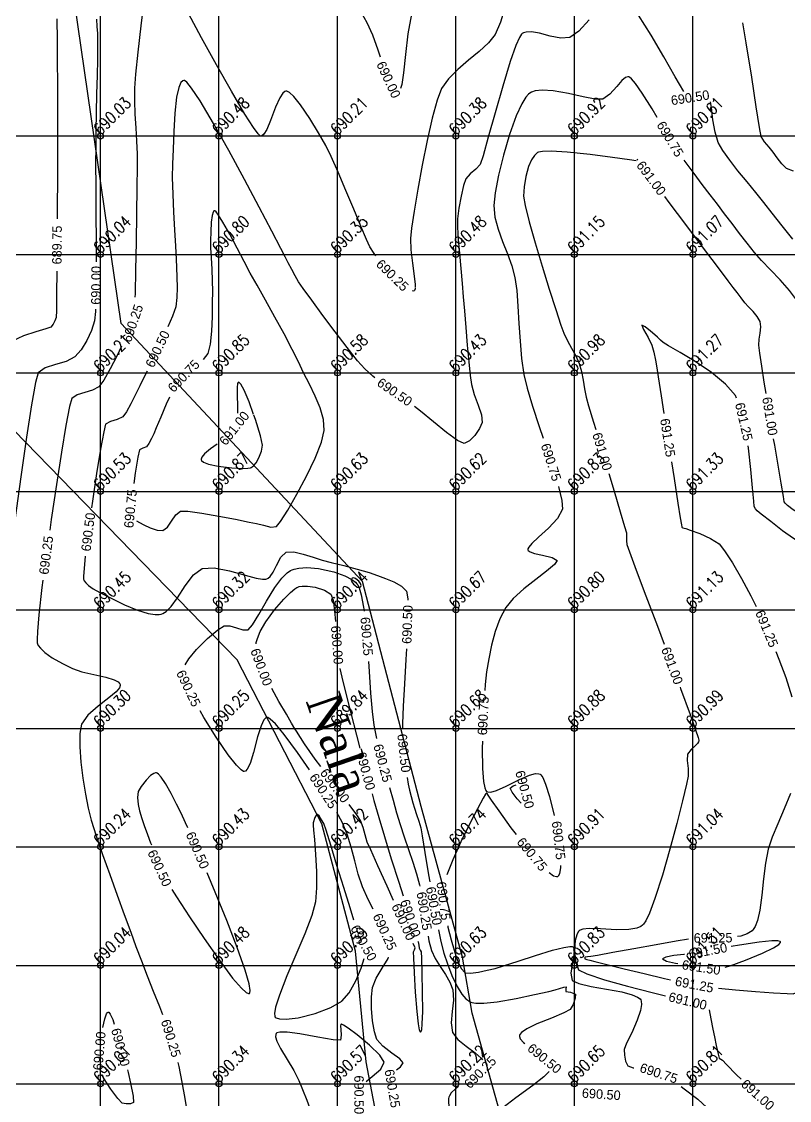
# Model space of a CAD drawing. Header units: millimetres. Extents: x 708400 to 708940, y 1331410 to 1331890.
# Drawn here: x 708616.67 to 708649.08, y 1331649.3 to 1331694.83 of the extents above; entities that cross this region are included whole.
import ezdxf

# ---------------------------------------------------------------- set-up
doc = ezdxf.new("R2010")
doc.units = ezdxf.units.MM
doc.header["$PDMODE"] = 32
doc.header["$PDSIZE"] = 0.25
for name, color, linetype in [('BLOCK LEVELS', 251, 'Continuous'), ('CONT-MJR', 210, 'Continuous'), ('CONT-MNR', 90, 'Continuous'), ('grid', 4, 'Continuous'), ('nala', 190, 'Continuous'), ('TEXT', 7, 'Continuous')]:
    doc.layers.add(name, color=color, linetype=linetype)
doc.styles.add('RS', font='romans.shx', dxfattribs={"height": 5})
doc.styles.add('TR', font='times.ttf')

msp = doc.modelspace()

# ---------------------------------------------------------------- linework, layer by layer
at = {"layer": 'BLOCK LEVELS', "color": 251}
for p in [(708620, 1331690, 690.028), (708625, 1331690, 690.481), (708630, 1331690, 690.208), (708635, 1331690, 690.385), (708640, 1331690, 690.916), (708645, 1331690, 690.613), (708620, 1331685, 690.036), (708625, 1331685, 690.804), (708630, 1331685, 690.348), (708635, 1331685, 690.478), (708640, 1331685, 691.155), (708645, 1331685, 691.074), (708620, 1331680, 690.214), (708625, 1331680, 690.846), (708630, 1331680, 690.577), (708635, 1331680, 690.433), (708640, 1331680, 690.978), (708645, 1331680, 691.266), (708620, 1331675, 690.529), (708625, 1331675, 690.869), (708630, 1331675, 690.63), (708635, 1331675, 690.618), (708640, 1331675, 690.828), (708645, 1331675, 691.328), (708620, 1331670, 690.452), (708625, 1331670, 690.32), (708630, 1331670, 690.044), (708635, 1331670, 690.674), (708640, 1331670, 690.798), (708645, 1331670, 691.135), (708620, 1331665, 690.297), (708625, 1331665, 690.247), (708630, 1331665, 689.835), (708635, 1331665, 690.679), (708640, 1331665, 690.884), (708645, 1331665, 690.995), (708620, 1331660, 690.245), (708625, 1331660, 690.427), (708630, 1331660, 690.415), (708635, 1331660, 690.735), (708640, 1331660, 690.909), (708645, 1331660, 691.036), (708620, 1331655, 690.042), (708625, 1331655, 690.48), (708630, 1331655, 690.585), (708635, 1331655, 690.629), (708640, 1331655, 690.827), (708645, 1331655, 691.508), (708620, 1331650, 690.014), (708625, 1331650, 690.34), (708630, 1331650, 690.574), (708635, 1331650, 690.221), (708640, 1331650, 690.651), (708645, 1331650, 690.814)]:
    msp.add_point(p, dxfattribs=at)
at = {"layer": 'CONT-MJR', "flags": 128}
for points, elevation in [([(708631.824, 1331693.323), (708631.724, 1331693.626), (708631.499, 1331694.256), (708631.261, 1331694.772), (708630.998, 1331695.228)], 690), ([(708633.124, 1331695.145), (708632.975, 1331694.316), (708632.875, 1331693.444), (708632.791, 1331692.657), (708632.713, 1331692.175), (708632.657, 1331692.005)], 690), ([(708644.614, 1331691.876), (708644.252, 1331692.494), (708643.772, 1331693.339), (708643.238, 1331694.257), (708642.712, 1331695.102)], 690.5), ([(708619.832, 1331694.931), (708619.848, 1331694.626), (708619.867, 1331694.321), (708619.878, 1331694.031), (708619.876, 1331693.739), (708619.867, 1331693.223), (708619.853, 1331692.547), (708619.837, 1331691.776), (708619.821, 1331690.974), (708619.807, 1331690.206), (708619.797, 1331689.537), (708619.795, 1331688.841), (708619.8, 1331687.871), (708619.808, 1331686.732), (708619.815, 1331685.53), (708619.816, 1331684.695)], 690), ([(708640.625, 1331694.902), (708640.182, 1331694.422), (708639.805, 1331694.155), (708639.425, 1331694.13), (708638.979, 1331694.216), (708638.523, 1331694.331), (708638.187, 1331694.389), (708637.971, 1331694.387), (708637.851, 1331694.353), (708637.799, 1331694.325), (708637.762, 1331694.29), (708637.677, 1331694.156), (708637.527, 1331693.813), (708637.293, 1331693.149), (708636.974, 1331692.106), (708636.654, 1331690.982), (708636.368, 1331689.945), (708636.148, 1331689.162), (708636.029, 1331688.8), (708635.839, 1331688.593), (708635.605, 1331688.399), (708635.424, 1331688.19), (708635.323, 1331687.905), (708635.216, 1331687.46), (708635.126, 1331686.958), (708635.073, 1331686.503), (708635.073, 1331686.147), (708635.101, 1331685.642), (708635.148, 1331685.044), (708635.204, 1331684.404), (708635.262, 1331683.777), (708635.311, 1331683.216), (708635.359, 1331682.623), (708635.416, 1331681.915), (708635.478, 1331681.173), (708635.541, 1331680.473), (708635.6, 1331679.894), (708635.653, 1331679.515), (708635.774, 1331679.095), (708635.943, 1331678.642), (708636.081, 1331678.225), (708636.11, 1331677.915), (708636, 1331677.648), (708635.804, 1331677.364), (708635.572, 1331677.133), (708635.352, 1331677.026), (708635.07, 1331677.15), (708634.605, 1331677.487), (708634.053, 1331677.933), (708633.508, 1331678.384), (708633.254, 1331678.586)], 690.5), ([(708631.58, 1331679.798), (708631.496, 1331679.862), (708631.154, 1331680.167), (708630.846, 1331680.517), (708630.408, 1331681.067), (708629.9, 1331681.732), (708629.382, 1331682.427), (708628.913, 1331683.067), (708628.553, 1331683.567), (708628.362, 1331683.842), (708628.213, 1331684.094), (708628.068, 1331684.367), (708627.927, 1331684.642), (708627.789, 1331684.902), (708627.608, 1331685.246), (708627.226, 1331685.983), (708626.697, 1331686.995), (708626.075, 1331688.167), (708625.417, 1331689.383), (708624.776, 1331690.524), (708624.209, 1331691.476), (708623.845, 1331692.022), (708623.643, 1331692.267), (708623.549, 1331692.338), (708623.515, 1331692.343), (708623.472, 1331692.327), (708623.397, 1331692.253), (708623.303, 1331692.048), (708623.209, 1331691.632), (708623.133, 1331690.955), (708623.089, 1331690.193), (708623.062, 1331689.443), (708623.039, 1331688.803), (708623.031, 1331688.241), (708623.048, 1331687.547), (708623.08, 1331686.789), (708623.12, 1331686.033), (708623.16, 1331685.346), (708623.191, 1331684.796), (708623.204, 1331684.451), (708623.217, 1331684.042), (708623.233, 1331683.611), (708623.227, 1331683.184), (708623.174, 1331682.789), (708623.037, 1331682.399), (708622.842, 1331681.948)], 690.5), ([(708649.213, 1331685.65), (708648.773, 1331686.205), (708648.35, 1331686.744), (708647.995, 1331687.197), (708647.659, 1331687.612), (708647.285, 1331688.064), (708646.905, 1331688.526), (708646.554, 1331688.974), (708646.265, 1331689.38), (708646.071, 1331689.718), (708645.938, 1331690.154), (708645.848, 1331690.684), (708645.781, 1331691.207), (708645.746, 1331691.447)], 690.5), ([(708642.601, 1331688.947), (708642.322, 1331688.99), (708641.61, 1331689.095), (708640.667, 1331689.219), (708639.692, 1331689.322), (708639.023, 1331689.361), (708638.652, 1331689.351), (708638.491, 1331689.321), (708638.441, 1331689.298), (708638.395, 1331689.264), (708638.31, 1331689.175), (708638.195, 1331688.999), (708638.069, 1331688.706), (708637.952, 1331688.283), (708637.881, 1331687.851), (708637.854, 1331687.466), (708637.919, 1331687.07), (708638.094, 1331686.378), (708638.345, 1331685.49), (708638.639, 1331684.51), (708638.941, 1331683.536), (708639.217, 1331682.672), (708639.432, 1331682.017), (708639.552, 1331681.673), (708639.703, 1331681.359), (708639.884, 1331681.038), (708640.063, 1331680.715), (708640.203, 1331680.399), (708640.296, 1331680.063), (708640.365, 1331679.697), (708640.427, 1331679.327), (708640.499, 1331678.979), (708640.602, 1331678.614), (708640.807, 1331677.92), (708640.899, 1331677.611)], 691), ([(708642.673, 1331689.001), (708642.671, 1331689.004), (708642.638, 1331688.975)], 691), ([(708648.094, 1331679.128), (708648.013, 1331679.617), (708647.905, 1331680.288), (708647.822, 1331680.84), (708647.784, 1331681.17), (708647.798, 1331681.419), (708647.837, 1331681.684), (708647.863, 1331681.943), (708647.835, 1331682.173), (708647.719, 1331682.386), (708647.54, 1331682.598), (708647.348, 1331682.795), (708647.196, 1331682.962), (708647.034, 1331683.172), (708646.866, 1331683.392), (708646.706, 1331683.603), (708646.496, 1331683.883), (708646.036, 1331684.496), (708645.411, 1331685.328), (708644.706, 1331686.267), (708644.007, 1331687.198), (708643.821, 1331687.446)], 691), ([(708619.79, 1331682.695), (708619.787, 1331682.595), (708619.748, 1331682.192), (708619.614, 1331681.788), (708619.419, 1331681.368), (708619.18, 1331680.981), (708618.913, 1331680.674), (708618.555, 1331680.48), (708618.105, 1331680.351), (708617.671, 1331680.217), (708617.364, 1331680.006), (708617.254, 1331679.597), (708617.087, 1331678.649), (708616.876, 1331677.283), (708616.636, 1331675.621), (708616.383, 1331673.783), (708616.196, 1331672.392)], 690), ([(708621.963, 1331680.077), (708621.831, 1331679.807), (708621.654, 1331679.451), (708621.478, 1331679.094), (708621.281, 1331678.702), (708621.091, 1331678.357), (708620.936, 1331678.146), (708620.702, 1331678.034), (708620.422, 1331677.957), (708620.216, 1331677.836), (708620.135, 1331677.517), (708620.001, 1331676.778), (708619.837, 1331675.757), (708619.663, 1331674.593), (708619.623, 1331674.31)], 690.5), ([(708626.464, 1331678.247), (708626.272, 1331678.775), (708626.059, 1331679.276), (708625.926, 1331679.524), (708625.858, 1331679.603), (708625.831, 1331679.611), (708625.811, 1331679.601), (708625.781, 1331679.547), (708625.761, 1331679.389), (708625.765, 1331679.075), (708625.784, 1331678.589), (708625.778, 1331678.305)], 691), ([(708624.93, 1331677), (708624.649, 1331676.794), (708624.39, 1331676.582), (708624.272, 1331676.445), (708624.244, 1331676.367), (708624.249, 1331676.332), (708624.267, 1331676.299), (708624.348, 1331676.237), (708624.562, 1331676.154), (708624.964, 1331676.064), (708625.544, 1331675.991), (708625.972, 1331675.97), (708626.219, 1331675.979), (708626.33, 1331675.998), (708626.365, 1331676.011), (708626.4, 1331676.032), (708626.469, 1331676.091), (708626.567, 1331676.212), (708626.682, 1331676.417), (708626.788, 1331676.699), (708626.834, 1331676.956), (708626.754, 1331677.35), (708626.543, 1331678.028), (708626.476, 1331678.214)], 691), ([(708656.063, 1331672.442), (708655.918, 1331672.384), (708655.629, 1331672.264), (708655.374, 1331672.222), (708655.085, 1331672.359), (708654.571, 1331672.678), (708653.924, 1331673.094), (708653.237, 1331673.524), (708652.603, 1331673.884), (708652.116, 1331674.09), (708651.564, 1331674.162), (708650.909, 1331674.157), (708650.265, 1331674.116), (708649.746, 1331674.079), (708649.468, 1331674.084), (708649.231, 1331674.222), (708649.001, 1331674.41), (708648.896, 1331674.507), (708648.856, 1331674.562), (708648.819, 1331674.78), (708648.724, 1331675.342), (708648.594, 1331676.111), (708648.453, 1331676.955), (708648.408, 1331677.221)], 691), ([(708641.451, 1331675.759), (708641.675, 1331675.01), (708641.934, 1331674.142), (708642.118, 1331673.516), (708642.193, 1331673.246), (708642.202, 1331673.087), (708642.199, 1331672.919), (708642.211, 1331672.761), (708642.324, 1331672.445), (708642.61, 1331671.679), (708643.019, 1331670.592), (708643.501, 1331669.311), (708643.786, 1331668.552)], 691), ([(708619.358, 1331672.261), (708619.305, 1331671.748), (708619.286, 1331671.424), (708619.289, 1331671.299), (708619.296, 1331671.268), (708619.317, 1331671.226), (708619.374, 1331671.146), (708619.492, 1331671.032), (708619.692, 1331670.893), (708619.97, 1331670.738), (708620.232, 1331670.607), (708620.535, 1331670.449), (708621.009, 1331670.215), (708621.563, 1331669.982), (708622.005, 1331669.847), (708622.306, 1331669.801), (708622.481, 1331669.806), (708622.558, 1331669.821), (708622.632, 1331669.846), (708622.774, 1331669.933), (708622.979, 1331670.137), (708623.244, 1331670.502), (708623.574, 1331671.017), (708623.919, 1331671.476), (708624.297, 1331671.751), (708624.804, 1331671.781), (708625.446, 1331671.655), (708626.107, 1331671.47), (708626.571, 1331671.343), (708626.842, 1331671.293), (708626.973, 1331671.293), (708627.02, 1331671.305), (708627.07, 1331671.332), (708627.161, 1331671.412), (708627.284, 1331671.586), (708627.431, 1331671.872), (708627.617, 1331672.22), (708627.84, 1331672.431), (708628.155, 1331672.45), (708628.55, 1331672.358), (708628.97, 1331672.22), (708629.357, 1331672.101), (708629.74, 1331672.005), (708630.264, 1331671.87), (708630.83, 1331671.718), (708631.337, 1331671.572), (708631.689, 1331671.454), (708632.024, 1331671.327), (708632.385, 1331671.183), (708632.706, 1331671.008), (708632.92, 1331670.793), (708632.964, 1331670.469), (708632.964, 1331670.417)], 690.5), ([(708626.567, 1331668.572), (708626.575, 1331668.623), (708626.622, 1331668.799), (708626.743, 1331669.087), (708626.978, 1331669.495), (708627.345, 1331670.002), (708627.734, 1331670.454), (708628.02, 1331670.737), (708628.197, 1331670.885), (708628.291, 1331670.946), (708628.329, 1331670.963), (708628.384, 1331670.981), (708628.512, 1331671.003), (708628.736, 1331671.006), (708629.063, 1331670.962), (708629.448, 1331670.839), (708629.719, 1331670.661), (708629.818, 1331670.409), (708629.882, 1331669.964), (708629.916, 1331669.516)], 690), ([(708632.908, 1331668.351), (708632.886, 1331667.905), (708632.83, 1331666.877), (708632.778, 1331665.939), (708632.743, 1331665.198), (708632.74, 1331664.988)], 690.5), ([(708630.105, 1331667.525), (708630.184, 1331667.159), (708630.348, 1331666.474), (708630.559, 1331665.637), (708630.799, 1331664.707), (708630.942, 1331664.166)], 690), ([(708629.294, 1331663.387), (708629.06, 1331663.704), (708628.613, 1331664.342), (708628.271, 1331664.876), (708628.206, 1331664.987), (708628.067, 1331665.22), (708627.843, 1331665.595), (708627.53, 1331666.129), (708627.224, 1331666.682)], 690), ([(708644.461, 1331666.74), (708644.484, 1331666.679), (708644.883, 1331665.584), (708645.114, 1331664.932), (708645.217, 1331664.615), (708645.248, 1331664.502), (708645.25, 1331664.478), (708645.239, 1331664.439), (708645.194, 1331664.364), (708645.089, 1331664.255), (708644.924, 1331664.109), (708644.778, 1331663.918), (708644.762, 1331663.65), (708644.799, 1331663.308), (708644.804, 1331662.984), (708644.732, 1331662.65), (708644.562, 1331661.942), (708644.319, 1331660.984), (708644.028, 1331659.896), (708643.713, 1331658.801), (708643.399, 1331657.821), (708643.167, 1331657.201), (708643.011, 1331656.874), (708642.919, 1331656.736), (708642.877, 1331656.694), (708642.806, 1331656.646), (708642.631, 1331656.574), (708642.299, 1331656.516), (708641.778, 1331656.504), (708641.101, 1331656.538), (708640.628, 1331656.553), (708640.361, 1331656.531), (708640.242, 1331656.491), (708640.203, 1331656.461), (708640.166, 1331656.414), (708640.103, 1331656.29), (708640.037, 1331656.045), (708640.002, 1331655.657), (708640.041, 1331655.172), (708640.175, 1331654.817), (708640.528, 1331654.636), (708641.271, 1331654.395), (708642.243, 1331654.124), (708643.284, 1331653.857), (708643.845, 1331653.72)], 691), ([(708623.682, 1331660.805), (708623.59, 1331661.015), (708623.407, 1331661.415), (708623.213, 1331661.804), (708622.981, 1331662.25), (708622.74, 1331662.672), (708622.563, 1331662.938), (708622.449, 1331663.07), (708622.386, 1331663.115), (708622.359, 1331663.123), (708622.326, 1331663.122), (708622.249, 1331663.096), (708622.115, 1331663.005), (708621.924, 1331662.82), (708621.711, 1331662.554), (708621.586, 1331662.336), (708621.556, 1331662.082), (708621.593, 1331661.791), (708621.651, 1331661.517), (708621.66, 1331661.477), (708621.688, 1331661.378), (708621.747, 1331661.193), (708621.849, 1331660.902), (708621.99, 1331660.516), (708622.116, 1331660.17), (708622.146, 1331660.082)], 690.5), ([(708632.942, 1331662.931), (708632.943, 1331662.926), (708632.989, 1331662.647), (708633.045, 1331662.392), (708633.115, 1331662.12), (708633.188, 1331661.859), (708633.252, 1331661.637), (708633.339, 1331661.364), (708633.434, 1331661.08), (708633.515, 1331660.806), (708633.576, 1331660.466), (708633.693, 1331659.761), (708633.848, 1331658.826), (708633.898, 1331658.527)], 690.5), ([(708631.463, 1331662.235), (708631.54, 1331661.954), (708631.74, 1331661.246), (708631.98, 1331660.441), (708632.273, 1331659.499), (708632.587, 1331658.512), (708632.773, 1331657.938)], 690), ([(708637.754, 1331661.838), (708637.587, 1331662.021), (708637.374, 1331662.307), (708637.292, 1331662.478), (708637.418, 1331662.575), (708637.54, 1331662.614)], 690.5), ([(708632.372, 1331657.742), (708632.1, 1331658.337), (708631.706, 1331659.202), (708631.404, 1331659.872), (708631.259, 1331660.205), (708631.167, 1331660.505), (708631.083, 1331660.824), (708630.974, 1331661.115), (708630.816, 1331661.349), (708630.492, 1331661.785)], 690), ([(708630.695, 1331656.902), (708630.533, 1331657.423), (708630.266, 1331658.288), (708629.98, 1331659.215), (708629.717, 1331660.065), (708629.518, 1331660.7), (708629.423, 1331660.982), (708629.332, 1331661.147), (708629.222, 1331661.312), (708629.134, 1331661.383), (708629.041, 1331661.238), (708628.977, 1331661.007), (708628.975, 1331660.988), (708628.978, 1331660.911), (708628.993, 1331660.71), (708629.027, 1331660.313), (708629.076, 1331659.674), (708629.115, 1331658.962), (708629.121, 1331658.266), (708629.076, 1331657.679), (708628.918, 1331657.11), (708628.619, 1331656.332), (708628.248, 1331655.446), (708627.871, 1331654.551), (708627.555, 1331653.747), (708627.391, 1331653.238), (708627.343, 1331652.967), (708627.354, 1331652.852), (708627.374, 1331652.816), (708627.417, 1331652.781), (708627.548, 1331652.736), (708627.836, 1331652.722), (708628.342, 1331652.79), (708629.057, 1331652.974), (708629.723, 1331653.222), (708630.186, 1331653.484), (708630.492, 1331653.843), (708630.77, 1331654.347), (708630.999, 1331654.885), (708631.133, 1331655.287)], 690.5), ([(708623.01, 1331658.204), (708623.205, 1331657.896), (708623.752, 1331657.054), (708624.373, 1331656.127), (708625.003, 1331655.227), (708625.575, 1331654.466), (708625.947, 1331654.034), (708626.154, 1331653.851), (708626.25, 1331653.81), (708626.284, 1331653.816), (708626.304, 1331653.839), (708626.317, 1331653.942), (708626.271, 1331654.221), (708626.106, 1331654.794), (708625.768, 1331655.754), (708625.331, 1331656.886), (708624.845, 1331658.085), (708624.5, 1331658.907)], 690.5), ([(708634.261, 1331656.492), (708634.357, 1331656.006), (708634.483, 1331655.514), (708634.641, 1331655.066), (708634.829, 1331654.576), (708635.05, 1331654.104), (708635.254, 1331653.781), (708635.423, 1331653.591), (708635.544, 1331653.497), (708635.608, 1331653.461), (708635.669, 1331653.437), (708635.834, 1331653.409), (708636.172, 1331653.408), (708636.744, 1331653.467), (708637.548, 1331653.603), (708638.32, 1331653.765), (708638.916, 1331653.903), (708639.194, 1331653.969), (708639.371, 1331654.018), (708639.554, 1331654.076), (708639.647, 1331654.096), (708639.645, 1331654.001), (708639.644, 1331653.899), (708639.834, 1331653.864), (708640.042, 1331653.787), (708640.033, 1331653.615), (708639.948, 1331653.35), (708639.824, 1331653.13), (708639.557, 1331652.991), (708639.029, 1331652.778), (708638.42, 1331652.526), (708637.996, 1331652.317), (708637.774, 1331652.168), (708637.694, 1331652.077), (708637.678, 1331652.034), (708637.678, 1331651.992), (708637.716, 1331651.9), (708637.852, 1331651.747), (708637.915, 1331651.696)], 690.5), ([(708633.398, 1331656.011), (708633.402, 1331655.999), (708633.429, 1331655.848), (708633.452, 1331655.727), (708633.497, 1331655.647), (708633.54, 1331655.566), (708633.551, 1331655.306), (708633.568, 1331654.678), (708633.582, 1331653.867), (708633.583, 1331653.058), (708633.567, 1331652.537), (708633.543, 1331652.281), (708633.52, 1331652.197), (708633.505, 1331652.186), (708633.49, 1331652.196), (708633.461, 1331652.279), (708633.417, 1331652.534), (708633.361, 1331653.056), (708633.299, 1331653.868), (708633.25, 1331654.683), (708633.218, 1331655.315), (708633.209, 1331655.575), (708633.248, 1331655.655), (708633.284, 1331655.733), (708633.201, 1331655.921)], 690), ([(708646.366, 1331654.917), (708646.574, 1331654.978), (708647.227, 1331655.218), (708647.935, 1331655.512), (708648.404, 1331655.74), (708648.63, 1331655.885), (708648.697, 1331655.96), (708648.7, 1331655.989), (708648.684, 1331656.008), (708648.591, 1331656.031), (708648.327, 1331656.029), (708647.795, 1331655.974), (708646.964, 1331655.849), (708646.621, 1331655.79)], 691.5), ([(708644.649, 1331655.458), (708644.617, 1331655.454), (708644.203, 1331655.409), (708643.862, 1331655.352), (708643.719, 1331655.272), (708643.883, 1331655.177), (708644.272, 1331655.088), (708644.367, 1331655.072)], 691.5), ([(708645.691, 1331653.125), (708645.764, 1331652.747), (708645.847, 1331652.302), (708645.909, 1331651.977), (708645.985, 1331651.623), (708646.065, 1331651.257), (708646.11, 1331651.079), (708646.174, 1331651.034), (708646.244, 1331650.992), (708646.419, 1331650.811), (708646.84, 1331650.383), (708647.032, 1331650.196)], 691), ([(708620.092, 1331652.381), (708620.18, 1331652.748), (708620.254, 1331652.949), (708620.302, 1331653.016), (708620.324, 1331653.027), (708620.353, 1331653.018), (708620.414, 1331652.944), (708620.514, 1331652.717), (708620.579, 1331652.511)], 690), ([(708631.207, 1331650.098), (708631.471, 1331650.31), (708631.825, 1331650.625), (708631.977, 1331650.908), (708631.792, 1331651.208), (708631.358, 1331651.632), (708630.835, 1331652.067), (708630.459, 1331652.348), (708630.256, 1331652.482), (708630.178, 1331652.521), (708630.159, 1331652.523), (708630.144, 1331652.509), (708630.131, 1331652.446), (708630.139, 1331652.293), (708630.161, 1331652.05), (708630.122, 1331651.838), (708629.817, 1331651.857), (708629.177, 1331651.975), (708628.419, 1331652.112), (708627.873, 1331652.18), (708627.572, 1331652.181), (708627.448, 1331652.147), (708627.414, 1331652.118), (708627.396, 1331652.081), (708627.389, 1331651.986), (708627.441, 1331651.799), (708627.599, 1331651.484), (708627.877, 1331651.028), (708628.164, 1331650.558), (708628.377, 1331650.134), (708628.524, 1331649.763), (708628.702, 1331649.311), (708628.886, 1331648.808)], 690.5), ([(708621.146, 1331650.592), (708621.172, 1331650.481), (708621.273, 1331650.024), (708621.377, 1331649.484), (708621.395, 1331649.21), (708621.27, 1331649.158), (708621.079, 1331649.152), (708620.918, 1331649.19), (708620.734, 1331649.379), (708620.432, 1331649.774), (708620.131, 1331650.254), (708620.082, 1331650.375)], 690), ([(708638.934, 1331650.522), (708638.934, 1331650.521), (708638.708, 1331650.301), (708638.248, 1331649.934), (708637.528, 1331649.404), (708636.793, 1331648.853)], 690.5)]:
    msp.add_lwpolyline(points, dxfattribs=dict(at, elevation=elevation))
at = {"layer": 'CONT-MNR', "flags": 128}
for points, elevation in [([(708621.836, 1331695.798), (708621.696, 1331694.652), (708621.573, 1331693.535), (708621.481, 1331692.602), (708621.436, 1331692.012), (708621.43, 1331691.477), (708621.453, 1331690.914), (708621.489, 1331690.341), (708621.523, 1331689.777), (708621.541, 1331689.241), (708621.541, 1331688.704), (708621.533, 1331687.821), (708621.52, 1331686.719), (708621.503, 1331685.52), (708621.482, 1331684.349), (708621.46, 1331683.331), (708621.455, 1331683.191)], 690.25), ([(708637.075, 1331695.446), (708636.888, 1331694.803), (708636.659, 1331694.283), (708636.377, 1331693.932), (708635.985, 1331693.57), (708635.537, 1331693.197), (708635.087, 1331692.811), (708634.686, 1331692.411), (708634.39, 1331691.996), (708634.205, 1331691.51), (708633.999, 1331690.748), (708633.786, 1331689.804), (708633.58, 1331688.774), (708633.392, 1331687.752), (708633.237, 1331686.832), (708633.128, 1331686.108), (708633.077, 1331685.676), (708633.092, 1331685.192), (708633.161, 1331684.627), (708633.238, 1331684.082), (708633.276, 1331683.73), (708633.275, 1331683.607)], 690.25), ([(708631.625, 1331684.935), (708631.55, 1331685.041), (708631.373, 1331685.321), (708631.226, 1331685.631), (708630.988, 1331686.192), (708630.689, 1331686.914), (708630.361, 1331687.705), (708630.034, 1331688.476), (708629.74, 1331689.136), (708629.509, 1331689.594), (708629.2, 1331690.129), (708628.83, 1331690.74), (708628.446, 1331691.314), (708628.16, 1331691.67), (708627.974, 1331691.838), (708627.868, 1331691.889), (708627.822, 1331691.894), (708627.778, 1331691.883), (708627.692, 1331691.812), (708627.562, 1331691.609), (708627.391, 1331691.217), (708627.18, 1331690.659), (708627.014, 1331690.27), (708626.891, 1331690.072), (708626.81, 1331690.005), (708626.77, 1331689.996), (708626.74, 1331690.007), (708626.65, 1331690.09), (708626.451, 1331690.355), (708626.088, 1331690.924), (708625.522, 1331691.886), (708624.894, 1331693.003), (708624.269, 1331694.141), (708623.713, 1331695.168)], 690.25), ([(708618.155, 1331694.937), (708618.166, 1331694.024), (708618.174, 1331693.109), (708618.18, 1331692.238), (708618.184, 1331691.459), (708618.186, 1331690.648), (708618.184, 1331689.554), (708618.18, 1331688.277), (708618.174, 1331686.916), (708618.172, 1331686.497)], 689.75), ([(708649.252, 1331688.521), (708648.956, 1331688.622), (708648.75, 1331688.825), (708648.563, 1331689.079), (708648.394, 1331689.315), (708648.214, 1331689.527), (708648.028, 1331689.752), (708647.885, 1331689.982), (708647.813, 1331690.357), (708647.675, 1331691.235), (708647.485, 1331692.474), (708647.253, 1331693.933), (708647.11, 1331694.779)], 690.25), ([(708643.492, 1331690.785), (708643.28, 1331691.141), (708642.867, 1331691.804), (708642.584, 1331692.216), (708642.416, 1331692.417), (708642.331, 1331692.486), (708642.299, 1331692.498), (708642.254, 1331692.498), (708642.159, 1331692.461), (708642.008, 1331692.336), (708641.79, 1331692.088), (708641.501, 1331691.759), (708641.205, 1331691.551), (708640.883, 1331691.555), (708640.369, 1331691.654), (708639.75, 1331691.79), (708639.111, 1331691.901), (708638.643, 1331691.932), (708638.348, 1331691.902), (708638.187, 1331691.849), (708638.12, 1331691.811), (708638.066, 1331691.768), (708637.954, 1331691.642), (708637.781, 1331691.362), (708637.547, 1331690.851), (708637.262, 1331690.062), (708637.005, 1331689.194), (708636.796, 1331688.341), (708636.654, 1331687.598), (708636.599, 1331687.061), (708636.648, 1331686.577), (708636.783, 1331686.07), (708636.97, 1331685.552), (708637.174, 1331685.031), (708637.358, 1331684.519), (708637.488, 1331684.026), (708637.564, 1331683.476), (708637.616, 1331682.815), (708637.658, 1331682.087), (708637.705, 1331681.335), (708637.77, 1331680.602), (708637.866, 1331679.931), (708638.009, 1331679.352), (708638.237, 1331678.6), (708638.518, 1331677.741), (708638.683, 1331677.244)], 690.75), ([(708649.464, 1331679.509), (708649.476, 1331679.909), (708649.545, 1331680.46), (708649.632, 1331681.024), (708649.699, 1331681.579), (708649.709, 1331682.103), (708649.626, 1331682.576), (708649.41, 1331683.024), (708649.081, 1331683.477), (708648.687, 1331683.923), (708648.277, 1331684.348), (708647.897, 1331684.738), (708647.595, 1331685.08), (708647.291, 1331685.471), (708646.974, 1331685.884), (708646.654, 1331686.305), (708646.34, 1331686.72), (708646.042, 1331687.115), (708645.734, 1331687.519), (708645.398, 1331687.957), (708645.053, 1331688.412), (708644.717, 1331688.864), (708644.632, 1331688.981)], 690.75), ([(708621.519, 1331673.752), (708621.649, 1331673.686), (708621.823, 1331673.596), (708622.094, 1331673.468), (708622.39, 1331673.366), (708622.635, 1331673.353), (708622.821, 1331673.495), (708622.996, 1331673.75), (708623.175, 1331674.011), (708623.373, 1331674.171), (708623.691, 1331674.169), (708624.274, 1331674.088), (708624.988, 1331673.961), (708625.7, 1331673.822), (708626.277, 1331673.705), (708626.587, 1331673.645), (708626.88, 1331673.571), (708627.186, 1331673.497), (708627.432, 1331673.517), (708627.601, 1331673.726), (708627.906, 1331674.21), (708628.29, 1331674.877), (708628.694, 1331675.637), (708629.059, 1331676.4), (708629.329, 1331677.075), (708629.444, 1331677.572), (708629.406, 1331678.031), (708629.269, 1331678.52), (708629.063, 1331679.022), (708628.821, 1331679.524), (708628.573, 1331680.01), (708628.35, 1331680.467), (708628.094, 1331680.99), (708627.75, 1331681.643), (708627.36, 1331682.358), (708626.964, 1331683.069), (708626.605, 1331683.71), (708626.323, 1331684.213), (708626.062, 1331684.697), (708625.761, 1331685.269), (708625.452, 1331685.851), (708625.169, 1331686.361), (708624.983, 1331686.664), (708624.878, 1331686.803), (708624.828, 1331686.844), (708624.81, 1331686.847), (708624.788, 1331686.837), (708624.751, 1331686.784), (708624.709, 1331686.637), (708624.675, 1331686.356), (708624.654, 1331685.951), (708624.642, 1331685.594), (708624.644, 1331685.285), (708624.666, 1331684.861), (708624.695, 1331684.378), (708624.718, 1331683.888), (708624.723, 1331683.446), (708624.719, 1331682.962), (708624.712, 1331682.369), (708624.687, 1331681.756), (708624.629, 1331681.21), (708624.524, 1331680.819), (708624.329, 1331680.564)], 690.75), ([(708618.157, 1331684.297), (708618.147, 1331683.328), (708618.136, 1331682.628), (708618.124, 1331682.343), (708618.073, 1331682.198), (708617.996, 1331682.054), (708617.901, 1331681.938), (708617.692, 1331681.859), (708617.268, 1331681.733), (708616.752, 1331681.562), (708616.267, 1331681.347)], 689.75), ([(708633.275, 1331683.571), (708633.274, 1331683.548), (708633.254, 1331683.478), (708633.237, 1331683.461), (708633.21, 1331683.452), (708633.166, 1331683.459)], 690.25), ([(708646.848, 1331678.934), (708646.801, 1331679.051), (708646.384, 1331679.531), (708645.78, 1331680.02), (708645.102, 1331680.478), (708644.463, 1331680.867), (708643.973, 1331681.148), (708643.746, 1331681.282), (708643.629, 1331681.389), (708643.511, 1331681.505), (708643.393, 1331681.612), (708643.212, 1331681.769), (708642.986, 1331681.95), (708642.845, 1331682.012), (708642.91, 1331681.835), (708643.107, 1331681.502), (708643.272, 1331681.174), (708643.355, 1331680.87), (708643.418, 1331680.534), (708643.473, 1331680.213), (708643.534, 1331679.838), (708643.66, 1331679.038), (708643.778, 1331678.287)], 691.25), ([(708620.891, 1331681.129), (708620.683, 1331680.709), (708620.404, 1331680.17), (708620.134, 1331679.695), (708619.924, 1331679.41), (708619.662, 1331679.268), (708619.332, 1331679.174), (708619.015, 1331679.075), (708618.79, 1331678.921), (708618.695, 1331678.578), (708618.543, 1331677.784), (708618.351, 1331676.651), (708618.137, 1331675.289), (708617.918, 1331673.81), (708617.855, 1331673.363)], 690.25), ([(708622.907, 1331678.972), (708622.77, 1331678.677), (708622.541, 1331678.134), (708622.356, 1331677.682), (708622.252, 1331677.435), (708622.15, 1331677.229), (708622.039, 1331677.016), (708621.947, 1331676.882), (708621.788, 1331676.819), (708621.642, 1331676.751), (708621.576, 1331676.445), (708621.467, 1331675.774), (708621.403, 1331675.329)], 690.75), ([(708652.191, 1331671.934), (708652.082, 1331672.048), (708651.642, 1331672.332), (708651.156, 1331672.574), (708650.726, 1331672.752), (708650.452, 1331672.844), (708650.151, 1331672.856), (708649.824, 1331672.82), (708649.529, 1331672.842), (708649.243, 1331673.011), (708648.786, 1331673.343), (708648.29, 1331673.724), (708647.888, 1331674.042), (708647.712, 1331674.185), (708647.644, 1331674.269), (708647.587, 1331674.359), (708647.569, 1331674.583), (708647.524, 1331675.144), (708647.451, 1331675.931), (708647.345, 1331676.828), (708647.33, 1331676.924)], 691.25), ([(708644.097, 1331676.246), (708644.207, 1331675.543), (708644.371, 1331674.502), (708644.47, 1331673.883), (708644.517, 1331673.592), (708644.533, 1331673.499), (708644.536, 1331673.485), (708644.544, 1331673.48), (708644.575, 1331673.467), (708644.638, 1331673.45), (708644.704, 1331673.432), (708644.887, 1331673.37), (708645.289, 1331673.222), (708645.749, 1331673.018), (708646.106, 1331672.788), (708646.337, 1331672.497), (708646.667, 1331671.982), (708647.052, 1331671.321), (708647.451, 1331670.587), (708647.676, 1331670.143)], 691.25), ([(708639.327, 1331675.21), (708639.469, 1331674.613), (708639.492, 1331674.247), (708639.284, 1331673.861), (708638.905, 1331673.453), (708638.484, 1331673.067), (708638.204, 1331672.804), (708638.071, 1331672.649), (708638.034, 1331672.571), (708638.035, 1331672.541), (708638.051, 1331672.509), (708638.127, 1331672.452), (708638.32, 1331672.382), (708638.659, 1331672.307), (708639.068, 1331672.213), (708639.27, 1331672.086), (708639.155, 1331671.916), (708638.826, 1331671.638), (708638.37, 1331671.285), (708637.872, 1331670.889), (708637.421, 1331670.484), (708637.101, 1331670.102), (708636.857, 1331669.628), (708636.659, 1331669.086), (708636.503, 1331668.512), (708636.384, 1331667.936), (708636.295, 1331667.393), (708636.237, 1331666.856), (708636.218, 1331666.595)], 690.75), ([(708623.573, 1331667.678), (708623.726, 1331667.938), (708624.045, 1331668.333), (708624.513, 1331668.797), (708624.945, 1331669.157), (708625.222, 1331669.331), (708625.457, 1331669.33), (708625.735, 1331669.244), (708626.011, 1331669.16), (708626.239, 1331669.165), (708626.416, 1331669.37), (708626.678, 1331669.81), (708627.001, 1331670.373), (708627.359, 1331670.948), (708627.655, 1331671.344), (708627.874, 1331671.566), (708628.016, 1331671.665), (708628.085, 1331671.697), (708628.171, 1331671.725), (708628.365, 1331671.766), (708628.703, 1331671.788), (708629.205, 1331671.751), (708629.848, 1331671.613), (708630.315, 1331671.441), (708630.606, 1331671.282), (708630.759, 1331671.164), (708630.822, 1331671.102), (708630.857, 1331671.056), (708630.921, 1331670.924), (708631.007, 1331670.636), (708631.104, 1331670.113), (708631.123, 1331669.944)], 690.25), ([(708617.57, 1331671.249), (708617.531, 1331670.949), (708617.398, 1331669.789), (708617.337, 1331669.093), (708617.323, 1331668.744), (708617.331, 1331668.607), (708617.34, 1331668.569), (708617.373, 1331668.504), (708617.463, 1331668.378), (708617.649, 1331668.198), (708617.963, 1331667.978), (708618.403, 1331667.735), (708618.815, 1331667.528), (708619.207, 1331667.393), (708619.716, 1331667.278), (708620.23, 1331667.161), (708620.572, 1331667.054), (708620.749, 1331666.959), (708620.817, 1331666.886), (708620.833, 1331666.846), (708620.836, 1331666.803), (708620.8, 1331666.708), (708620.66, 1331666.543), (708620.358, 1331666.291), (708619.895, 1331665.937), (708619.464, 1331665.56), (708619.199, 1331665.182), (708619.126, 1331664.779), (708619.122, 1331664.225), (708619.171, 1331663.579), (708619.258, 1331662.894), (708619.366, 1331662.228), (708619.48, 1331661.635), (708619.611, 1331661.132), (708619.82, 1331660.464), (708620.086, 1331659.68), (708620.387, 1331658.831), (708620.701, 1331657.968), (708621.005, 1331657.14), (708621.278, 1331656.399), (708621.498, 1331655.796), (708621.724, 1331655.189), (708621.972, 1331654.559), (708622.229, 1331653.915), (708622.486, 1331653.265), (708622.614, 1331652.929)], 690.25), ([(708648.505, 1331668.249), (708648.632, 1331667.927), (708648.917, 1331667.145), (708649.184, 1331666.331)], 691.25), ([(708631.311, 1331667.819), (708631.339, 1331667.4), (708631.398, 1331666.489), (708631.461, 1331665.709), (708631.535, 1331665.14), (708631.655, 1331664.57)], 690.25), ([(708628.822, 1331663.248), (708628.311, 1331663.988), (708627.753, 1331664.741), (708627.381, 1331665.187), (708627.167, 1331665.393), (708627.066, 1331665.454), (708627.028, 1331665.459), (708626.984, 1331665.444), (708626.899, 1331665.358), (708626.78, 1331665.114), (708626.633, 1331664.645), (708626.457, 1331663.979), (708626.312, 1331663.513), (708626.196, 1331663.273), (708626.114, 1331663.189), (708626.07, 1331663.176), (708626.034, 1331663.182), (708625.937, 1331663.244), (708625.735, 1331663.449), (708625.387, 1331663.889), (708624.88, 1331664.625), (708624.362, 1331665.46), (708624.204, 1331665.743)], 690.25), ([(708636.116, 1331664.464), (708636.109, 1331664.167), (708636.12, 1331663.306), (708636.163, 1331662.765), (708636.218, 1331662.486), (708636.267, 1331662.374), (708636.296, 1331662.343), (708636.343, 1331662.32), (708636.467, 1331662.31), (708636.715, 1331662.374), (708637.123, 1331662.558), (708637.68, 1331662.844), (708638.099, 1331663.029), (708638.36, 1331663.095), (708638.497, 1331663.086), (708638.551, 1331663.063), (708638.588, 1331663.033), (708638.664, 1331662.923), (708638.787, 1331662.652), (708638.955, 1331662.132), (708639.152, 1331661.327)], 690.75), ([(708632.191, 1331662.505), (708632.345, 1331661.965), (708632.496, 1331661.441), (708632.648, 1331660.945), (708632.82, 1331660.42), (708633.001, 1331659.884), (708633.176, 1331659.357), (708633.333, 1331658.857), (708633.458, 1331658.402), (708633.471, 1331658.341)], 690.25), ([(708637.554, 1331660.524), (708637.337, 1331660.809), (708636.819, 1331661.527), (708636.507, 1331661.972), (708636.359, 1331662.185), (708636.312, 1331662.253), (708636.306, 1331662.263), (708636.298, 1331662.259), (708636.266, 1331662.242), (708636.244, 1331662.228), (708636.15, 1331662.055), (708635.909, 1331661.599), (708635.577, 1331660.953), (708635.211, 1331660.209), (708634.867, 1331659.457), (708634.61, 1331658.813)], 690.75), ([(708649.121, 1331662.255), (708648.851, 1331661.602), (708648.581, 1331660.977), (708648.346, 1331660.404), (708648.181, 1331659.907), (708648.067, 1331659.318), (708647.987, 1331658.646), (708647.917, 1331657.959), (708647.829, 1331657.322), (708647.728, 1331656.892), (708647.627, 1331656.639), (708647.544, 1331656.511), (708647.498, 1331656.46), (708647.435, 1331656.409), (708647.289, 1331656.324), (708647.022, 1331656.237), (708646.887, 1331656.218)], 691.25), ([(708631.512, 1331657.367), (708631.298, 1331657.775), (708631.052, 1331658.319), (708630.88, 1331658.846), (708630.728, 1331659.412), (708630.577, 1331659.987), (708630.407, 1331660.542), (708630.198, 1331661.048), (708629.971, 1331661.45)], 690.25), ([(708639.413, 1331659.21), (708639.414, 1331659.131), (708639.372, 1331658.867), (708639.318, 1331658.764), (708639.282, 1331658.738), (708639.239, 1331658.729), (708639.124, 1331658.766), (708638.941, 1331658.903)], 690.75), ([(708634.653, 1331656.667), (708634.663, 1331656.618), (708634.8, 1331656.07), (708634.923, 1331655.643), (708634.999, 1331655.407), (708635.097, 1331655.135), (708635.226, 1331654.863), (708635.393, 1331654.687), (708635.614, 1331654.664), (708635.948, 1331654.71), (708636.318, 1331654.79), (708636.651, 1331654.865), (708637.013, 1331654.973), (708637.626, 1331655.175), (708638.358, 1331655.415), (708639.075, 1331655.635), (708639.549, 1331655.758), (708639.801, 1331655.799), (708639.904, 1331655.796), (708639.934, 1331655.783), (708639.96, 1331655.753), (708639.988, 1331655.66), (708639.981, 1331655.457), (708639.922, 1331655.116), (708639.854, 1331654.677), (708639.909, 1331654.358), (708640.181, 1331654.229), (708640.702, 1331654.114), (708641.35, 1331654.001), (708641.998, 1331653.876), (708642.434, 1331653.76), (708642.67, 1331653.658), (708642.77, 1331653.582), (708642.799, 1331653.541), (708642.821, 1331653.486), (708642.834, 1331653.35), (708642.792, 1331653.092), (708642.654, 1331652.686), (708642.418, 1331652.158), (708642.203, 1331651.709), (708642.106, 1331651.45), (708642.112, 1331651.207), (708642.16, 1331650.95), (708642.26, 1331650.759), (708642.483, 1331650.675), (708642.513, 1331650.67)], 690.75), ([(708633.826, 1331656.237), (708633.86, 1331656.038), (708633.967, 1331655.621), (708634.123, 1331655.289), (708634.332, 1331654.953), (708634.554, 1331654.618), (708634.748, 1331654.287), (708634.874, 1331653.965), (708634.9, 1331653.529), (708634.842, 1331653.046), (708634.795, 1331652.572), (708634.856, 1331652.162), (708635.075, 1331651.873), (708635.427, 1331651.586), (708635.807, 1331651.305), (708636.06, 1331651.087), (708636.122, 1331651.007)], 690.25), ([(708644.821, 1331656.104), (708644.295, 1331656.016), (708643.45, 1331655.867), (708642.507, 1331655.697), (708641.627, 1331655.536), (708640.97, 1331655.416), (708640.695, 1331655.367), (708640.547, 1331655.354), (708640.442, 1331655.345), (708640.441, 1331655.276), (708640.532, 1331655.249), (708640.653, 1331655.216), (708640.857, 1331655.164), (708641.369, 1331655.034), (708642.094, 1331654.854), (708642.938, 1331654.649), (708643.808, 1331654.446), (708644.05, 1331654.393)], 691.25), ([(708632.487, 1331650.589), (708632.657, 1331650.719), (708632.778, 1331650.889), (708632.628, 1331651.058), (708632.291, 1331651.3), (708631.919, 1331651.584), (708631.665, 1331651.877), (708631.561, 1331652.201), (708631.486, 1331652.659), (708631.444, 1331653.174), (708631.438, 1331653.668), (708631.473, 1331654.061), (708631.634, 1331654.466), (708631.894, 1331654.879), (708632.138, 1331655.288), (708632.154, 1331655.346)], 690.25), ([(708646.088, 1331654.043), (708646.793, 1331653.969), (708647.645, 1331653.895), (708648.408, 1331653.839), (708648.975, 1331653.807), (708649.24, 1331653.804), (708649.431, 1331653.878), (708649.623, 1331653.983), (708649.728, 1331654.022), (708649.697, 1331653.887), (708649.665, 1331653.737), (708649.773, 1331653.719), (708649.958, 1331653.717), (708650.1, 1331653.678), (708650.157, 1331653.406), (708650.246, 1331652.78), (708650.271, 1331652.604)], 691.25), ([(708623.26, 1331650.896), (708623.299, 1331650.736), (708623.434, 1331650.069), (708623.555, 1331649.377), (708623.669, 1331648.676)], 690.25), ([(708635.115, 1331649.883), (708634.984, 1331649.792), (708634.803, 1331649.619), (708634.723, 1331649.5), (708634.699, 1331649.439), (708634.688, 1331649.378), (708634.691, 1331649.203), (708634.749, 1331648.828), (708634.903, 1331648.176), (708635.171, 1331647.244), (708635.456, 1331646.344), (708635.688, 1331645.651), (708635.797, 1331645.339), (708635.872, 1331645.187), (708635.961, 1331645.032), (708636.006, 1331644.948), (708636.002, 1331644.863), (708635.997, 1331644.777), (708636.077, 1331644.564), (708636.284, 1331644.029), (708636.572, 1331643.29), (708636.844, 1331642.602)], 690.25), ([(708644.5, 1331649.883), (708644.632, 1331649.793), (708645.214, 1331649.348), (708645.585, 1331649.007)], 690.75)]:
    msp.add_lwpolyline(points, dxfattribs=dict(at, elevation=elevation))
at = {"layer": 'grid'}
for p, q in [((708620, 1331410), (708620, 1331890)), ((708625, 1331410), (708625, 1331890)), ((708630, 1331410), (708630, 1331890)), ((708635, 1331410), (708635, 1331890)), ((708640, 1331410), (708640, 1331890)), ((708645, 1331410), (708645, 1331890)), ((708400, 1331690), (708845, 1331690)), ((708400, 1331685), (708845, 1331685)), ((708400, 1331680), (708845, 1331680)), ((708400, 1331675), (708845, 1331675)), ((708400, 1331670), (708845, 1331670)), ((708400, 1331665), (708845, 1331665)), ((708400, 1331660), (708845, 1331660)), ((708400, 1331655), (708845, 1331655)), ((708400, 1331650), (708845, 1331650))]:
    msp.add_line(p, q, dxfattribs=at)
at = {"layer": 'nala'}
for points, elevation in [([(708637.721, 1331645.688), (708635.691, 1331652.985), (708635.277, 1331655.349), (708633.536, 1331661.71), (708631.051, 1331671.194), (708620.872, 1331682.087), (708618.628, 1331697.633), (708634.269, 1331715.809), (708633.84, 1331718.814), (708633.427, 1331733.228), (708634.028, 1331738.311), (708652.274, 1331737.778), (708660.437, 1331736.662), (708668.859, 1331740.561), (708672.001, 1331742.296), (708675.688, 1331744.389)], 692.001), ([(708647.411, 1331587.742), (708646.184, 1331592.202), (708643.845, 1331601.444), (708641.591, 1331606.677), (708642.002, 1331615.92), (708641.142, 1331617.767), (708636.468, 1331626.701), (708633.59, 1331639.262), (708632.549, 1331643.944), (708631.215, 1331650.927), (708630.755, 1331655.603), (708629.345, 1331660.975), (708625.773, 1331667.889), (708611.869, 1331682.174), (708608.262, 1331695.176), (708624.005, 1331718.091), (708626.832, 1331733.391), (708627.824, 1331740.055)], 691.765)]:
    msp.add_lwpolyline(points, dxfattribs=dict(at, elevation=elevation))

# ---------------------------------------------------------------- texts
at = {"layer": 'BLOCK LEVELS', "color": 251, "style": 'RS', "width": 0.8}
for s, p in [('690.03', (708620, 1331690, 690.028)), ('690.48', (708625, 1331690, 690.481)), ('690.21', (708630, 1331690, 690.208)), ('690.38', (708635, 1331690, 690.385)), ('690.92', (708640, 1331690, 690.916)), ('690.61', (708645, 1331690, 690.613)), ('690.04', (708620, 1331685, 690.036)), ('690.80', (708625, 1331685, 690.804)), ('690.35', (708630, 1331685, 690.348)), ('690.48', (708635, 1331685, 690.478)), ('691.15', (708640, 1331685, 691.155)), ('691.07', (708645, 1331685, 691.074)), ('690.21', (708620, 1331680, 690.214)), ('690.85', (708625, 1331680, 690.846)), ('690.58', (708630, 1331680, 690.577)), ('690.43', (708635, 1331680, 690.433)), ('690.98', (708640, 1331680, 690.978)), ('691.27', (708645, 1331680, 691.266)), ('690.53', (708620, 1331675, 690.529)), ('690.87', (708625, 1331675, 690.869)), ('690.63', (708630, 1331675, 690.63)), ('690.62', (708635, 1331675, 690.618)), ('690.83', (708640, 1331675, 690.828)), ('691.33', (708645, 1331675, 691.328)), ('690.45', (708620, 1331670, 690.452)), ('690.32', (708625, 1331670, 690.32)), ('690.04', (708630, 1331670, 690.044)), ('690.67', (708635, 1331670, 690.674)), ('690.80', (708640, 1331670, 690.798)), ('691.13', (708645, 1331670, 691.135)), ('690.30', (708620, 1331665, 690.297)), ('690.25', (708625, 1331665, 690.247)), ('689.84', (708630, 1331665, 689.835)), ('690.68', (708635, 1331665, 690.679)), ('690.88', (708640, 1331665, 690.884)), ('690.99', (708645, 1331665, 690.995)), ('690.24', (708620, 1331660, 690.245)), ('690.43', (708625, 1331660, 690.427)), ('690.42', (708630, 1331660, 690.415)), ('690.74', (708635, 1331660, 690.735)), ('690.91', (708640, 1331660, 690.909)), ('691.04', (708645, 1331660, 691.036)), ('690.04', (708620, 1331655, 690.042)), ('690.48', (708625, 1331655, 690.48)), ('690.59', (708630, 1331655, 690.585)), ('690.63', (708635, 1331655, 690.629)), ('690.83', (708640, 1331655, 690.827)), ('691.51', (708645, 1331655, 691.508)), ('690.01', (708620, 1331650, 690.014)), ('690.34', (708625, 1331650, 690.34)), ('690.57', (708630, 1331650, 690.574)), ('690.22', (708635, 1331650, 690.221)), ('690.65', (708640, 1331650, 690.651)), ('690.81', (708645, 1331650, 690.814))]:
    msp.add_text(s, height=0.5, rotation=45.0066, dxfattribs=at).set_placement(p)
at = {"layer": 'CONT-MJR', "char_height": 0.4, "attachment_point": 5}
for s, insert, rotation in [('{690.00}', (708632.155, 1331692.374, 690), 294.8396), ('{690.50}', (708644.885, 1331691.615, 690.5), 8.9147), ('{691.00}', (708643.241, 1331688.219, 691), 306.8646), ('{690.00}', (708619.811, 1331683.695, 690), 89.5511), ('{690.50}', (708622.411, 1331681.008, 690.5), 64.448), ('{690.50}', (708632.417, 1331679.193, 690.5), 325.4899), ('{691.00}', (708648.25, 1331678.174, 691), 279.3288), ('{691.00}', (708625.647, 1331677.663, 691), 51.1724), ('{691.00}', (708641.175, 1331676.685, 691), 286.6362), ('{690.50}', (708619.483, 1331673.286, 690.5), 82.8819), ('{690.50}', (708632.951, 1331669.384, 690.5), 88.0837), ('{690.00}', (708629.983, 1331668.518, 690), 274.4189), ('{690.00}', (708626.789, 1331667.587, 690), 290.5897), ('{691.00}', (708644.124, 1331667.646, 691), 290.3853), ('{690.50}', (708632.807, 1331663.956, 690.5), 276.0722), ('{690.00}', (708631.2, 1331663.2, 690), 285.0647), ('{690.00}', (708629.89, 1331662.584, 690), 306.8943), ('{690.50}', (708637.904, 1331662.422, 690.5), 285.3903), ('{690.50}', (708624.095, 1331659.858, 690.5), 293.2527), ('{690.50}', (708622.492, 1331659.103, 690.5), 294.7056), ('{690.50}', (708634.073, 1331657.508, 690.5), 280.1153), ('{690.00}', (708633.081, 1331656.986, 690), 288.0152), ('{690.00}', (708632.787, 1331656.832, 690), 294.5358), ('{690.50}', (708631.106, 1331655.948, 690.5), 299.2849), ('{691.50}', (708645.637, 1331655.616, 691.5), 10.3334), ('{691.50}', (708645.354, 1331654.911, 691.5), 351.3641), ('{691.00}', (708644.785, 1331653.494, 691), 346.659), ('{690.00}', (708619.954, 1331651.389, 690), 85.0333), ('{690.00}', (708620.845, 1331651.547, 690), 284.869), ('{690.50}', (708638.737, 1331651.069, 690.5), 320.8508), ('{690.50}', (708630.909, 1331649.537, 690.5), 270.1246), ('{691.00}', (708647.739, 1331649.537, 691), 318.2797), ('{690.50}', (708641.136, 1331649.56, 690.5), 356.2105)]:
    msp.add_mtext(s, dxfattribs=dict(at, insert=insert, rotation=rotation))
at = {"layer": 'CONT-MNR', "char_height": 0.4, "attachment_point": 5}
for s, insert, rotation in [('{690.75}', (708644.041, 1331689.87, 690.75), 300.97), ('{689.75}', (708618.165, 1331685.397, 689.75), 89.5699), ('{690.25}', (708632.319, 1331684.119, 690.25), 315.7442), ('{690.25}', (708621.359, 1331682.095, 690.25), 70.8448), ('{690.75}', (708623.512, 1331679.87, 690.75), 46.0971), ('{691.25}', (708647.153, 1331677.943, 691.25), 283.0395), ('{691.25}', (708643.937, 1331677.267, 691.25), 278.8942), ('{690.75}', (708639.015, 1331676.231, 690.75), 287.9729), ('{690.75}', (708621.267, 1331674.271, 690.75), 84.5315), ('{690.25}', (708617.707, 1331672.306, 690.25), 82.6036), ('{691.25}', (708648.118, 1331669.207, 691.25), 292.4305), ('{690.25}', (708631.233, 1331668.883, 690.25), 274.655), ('{690.25}', (708623.711, 1331666.689, 690.25), 295.4139), ('{690.75}', (708636.153, 1331665.53, 690.75), 87.1378), ('{690.25}', (708631.91, 1331663.534, 690.25), 284.6851), ('{690.25}', (708629.409, 1331662.358, 690.25), 303.233), ('{690.75}', (708639.333, 1331660.274, 690.75), 276.579), ('{690.75}', (708638.214, 1331659.686, 690.75), 309.626), ('{690.75}', (708634.476, 1331657.72, 690.75), 277.306), ('{690.25}', (708633.661, 1331657.291, 690.25), 279.0021), ('{690.25}', (708631.998, 1331656.417, 690.25), 294.3807), ('{691.25}', (708645.854, 1331656.158, 691.25), 0.4068), ('{691.25}', (708645.063, 1331654.187, 691.25), 349.3921), ('{690.25}', (708622.972, 1331651.923, 690.25), 287.0572), ('{690.25}', (708636.025, 1331650.483, 690.25), 45.2831), ('{690.75}', (708643.562, 1331650.446, 690.75), 341.8725), ('{690.25}', (708632.318, 1331649.804, 690.25), 279.7963)]:
    msp.add_mtext(s, dxfattribs=dict(at, insert=insert, rotation=rotation))
at = {"layer": 'TEXT', "color": 0, "style": 'TR'}
msp.add_text('Nala', height=1.5, rotation=289.08, dxfattribs=at).set_placement((708628.646, 1331666.171, 2278.845))

doc.saveas('drawing.dxf')
